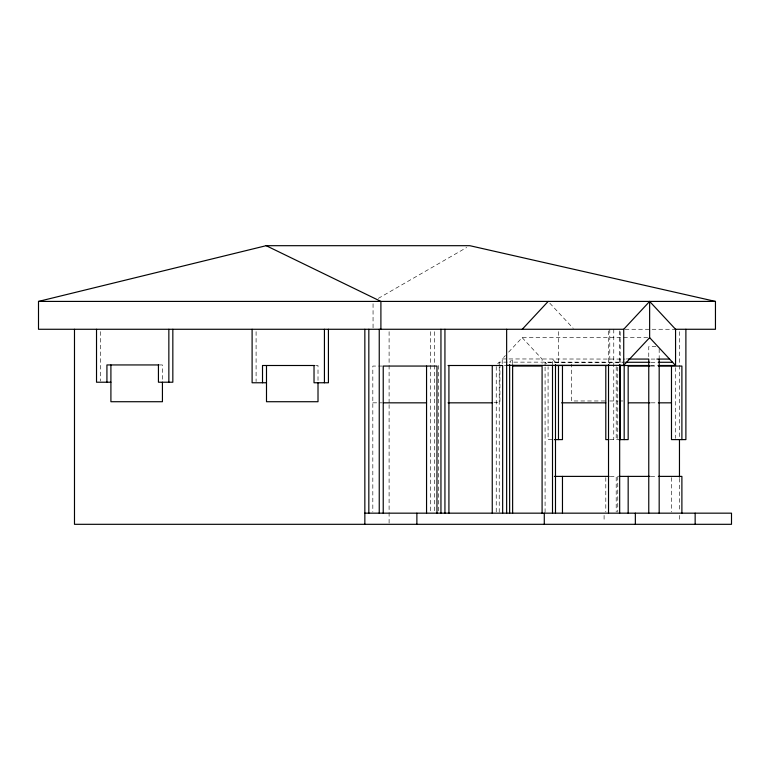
<?xml version="1.0" encoding="UTF-8"?>
<svg xmlns="http://www.w3.org/2000/svg" width="770" height="770" viewBox="0 0 770 770"><rect width="100%" height="100%" fill="white"/><g stroke="black" fill="none" stroke-linecap="round" stroke-linejoin="round"><path stroke-width="0.58" stroke-dasharray="3.85 2.89" d="M497.728 363.748L499.229 362.141L507.324 362.141M502.213 363.681L502.213 358.945L505.409 355.538M508.595 352.131L522.156 337.635L649.639 337.635M378.262 298.413L466.697 247.488M625.115 329.271L675.559 329.271M655.963 346.548L648.764 346.548L648.764 357.925M502.213 358.945L624.999 359.07M626.125 358.945L629.706 358.945M651.083 359.07L656.858 359.07M625.519 362.141L509.634 362.141L512.628 358.945L512.628 363.729M545.083 365.875L545.083 362.285L622.391 362.285M651.064 362.285L657.041 362.285M159.438 364.942L162.431 364.942L162.431 382.218M504.331 365.346L506.641 365.346M315.613 365.5L318.01 365.5L318.01 382.767M650.477 365.5L657.638 365.5M382.372 366.058L372.824 366.058L372.824 511.963M650.852 366.058L657.157 366.058M604.912 400.978L571.369 400.978L571.369 364.2M609.705 400.978L618.089 400.978M619.292 400.978L622.882 400.978M493.945 402.258L499.932 402.258L499.932 365.49M372.824 402.835L382.372 402.835M651.189 402.835L657.157 402.835M552.061 439.612L548.076 439.612L548.076 366.693M609.782 439.612L618.397 439.612M610.235 476.389L616.202 476.389L616.202 511.983M650.852 476.389L657.157 476.389M549.79 303.159L573.284 328.405M555.488 362.285L552.504 359.07L552.504 363.844M522.156 337.635L542.09 359.07L542.09 363.729M545.083 362.285L546.575 363.892M679.467 331.678L679.467 437.447M679.467 478.314L679.467 511.963M679.467 515.399L679.467 522.079M675.473 367.656L675.473 438.409M671.488 477.573L671.488 511.983M659.178 348.829L659.178 357.925M620.187 331.678L620.187 364.056M619.667 330.946L619.667 363.315M617.761 367.242L617.761 439.612M617.761 476.389L617.761 511.983M616.202 366.693L616.202 439.612M613.767 329.271L613.767 439.612M609.782 329.271L609.782 364.056M608.521 330.946L608.521 363.315M605.798 477.573L605.798 511.983M604.094 515.399L604.094 522.079M558.481 331.61L558.481 364.325M545.083 367.069L545.083 513.166M499.229 362.141L499.229 365.74M499.229 366.944L499.229 513.166M496.236 366.539L496.236 511.963M438.515 365.5L438.515 511.963M434.53 331.678L434.53 511.963M430.546 331.678L430.546 511.963M389.1 331.668L389.1 403.461M389.1 404.654L389.1 523.119M373.055 303.736L373.055 328.116M256.092 331.649L256.092 381.583M100.504 331.629L100.504 381.044"/><path stroke-width="1.16" d="M522.253 329.271L548.173 301.417M506.641 365.346L623.719 365.346L623.719 329.271L649.639 301.417L675.559 329.271L675.559 365.5L658.841 365.5M623.719 365.346L649.639 337.635L649.639 301.417M623.719 329.271L38.5 329.271L38.5 301.417L266.17 245.688L469.816 245.688L715.455 301.417L715.455 329.271L675.203 329.271M38.5 301.417L715.455 301.417M628.561 359.07L648.764 359.07L648.764 513.166M656.858 359.07L669.582 359.07M625.981 362.285L649.87 362.285M658.235 362.285L672.576 362.285M158.832 364.942L106.924 364.942L106.924 382.218M314.42 365.5L262.512 365.5L262.512 382.767M448.073 365.5L502.656 365.5L502.656 513.166M555.016 365.5L609.041 365.5M619.407 365.5L649.283 365.5M512.772 366.058L542.09 366.058L542.09 513.166M649.996 366.058L628.166 366.058L628.166 439.612L618.916 439.612M658.35 366.058L681.893 366.058L681.893 439.612M110.909 382.218L96.52 382.218L96.52 329.271M266.497 382.767L252.108 382.767L252.108 329.271M383.566 402.835L426.551 402.835M448.073 402.835L492.251 402.835M561.619 402.835L605.798 402.835M628.503 402.835L649.996 402.835M658.35 402.835L671.488 402.835M554.371 439.612L562.466 439.612L562.466 365.5M608.781 439.612L605.798 439.612L605.798 365.5M554.371 476.389L609.041 476.389M618.916 476.389L649.996 476.389M658.35 476.389L681.893 476.389L681.893 513.166M364.845 513.166L731.5 513.166L731.5 524.312L74.488 524.312L74.488 329.271M266.17 245.688L380.9 301.417L380.9 329.271M649.639 337.635L675.559 365.5M695.156 513.166L695.156 524.312M685.887 329.271L685.887 439.612L671.488 439.612L671.488 366.058M679.467 439.853L679.467 477.111M659.178 359.07L659.178 513.166M635.346 513.166L635.346 524.312M628.166 476.389L628.166 513.166M624.181 365.25L624.181 439.612M620.187 365.25L620.187 439.612M619.667 364.518L619.667 513.166M608.521 364.518L608.521 513.166M562.466 476.389L562.466 513.166M558.481 365.5L558.481 439.612M555.488 364.672L555.488 513.166M552.504 365.038L552.504 513.166M544.284 513.166L544.284 524.312M512.628 364.922L512.628 513.166M509.634 364.537L509.634 513.166M506.641 329.271L506.641 513.166M492.251 365.5L492.251 513.166M448.92 365.5L448.92 513.166M444.935 329.271L444.935 513.166M440.95 329.271L440.95 513.166M436.965 513.166L436.965 366.058L383.229 366.058L383.229 513.166M426.551 366.058L426.551 513.166M416.878 513.166L416.878 524.312M379.244 329.271L379.244 513.166M368.83 329.271L368.83 513.166M364.845 329.271L364.845 524.312M328.424 329.271L328.424 382.767L314.025 382.767L314.025 365.5M324.43 329.271L324.43 382.767M318.01 382.767L318.01 401.719L266.497 401.719L266.497 365.5M172.836 329.271L172.836 382.218L158.437 382.218L158.437 364.942M168.851 329.271L168.851 382.218M162.431 382.218L162.431 401.719L110.909 401.719L110.909 364.942"/></g></svg>
